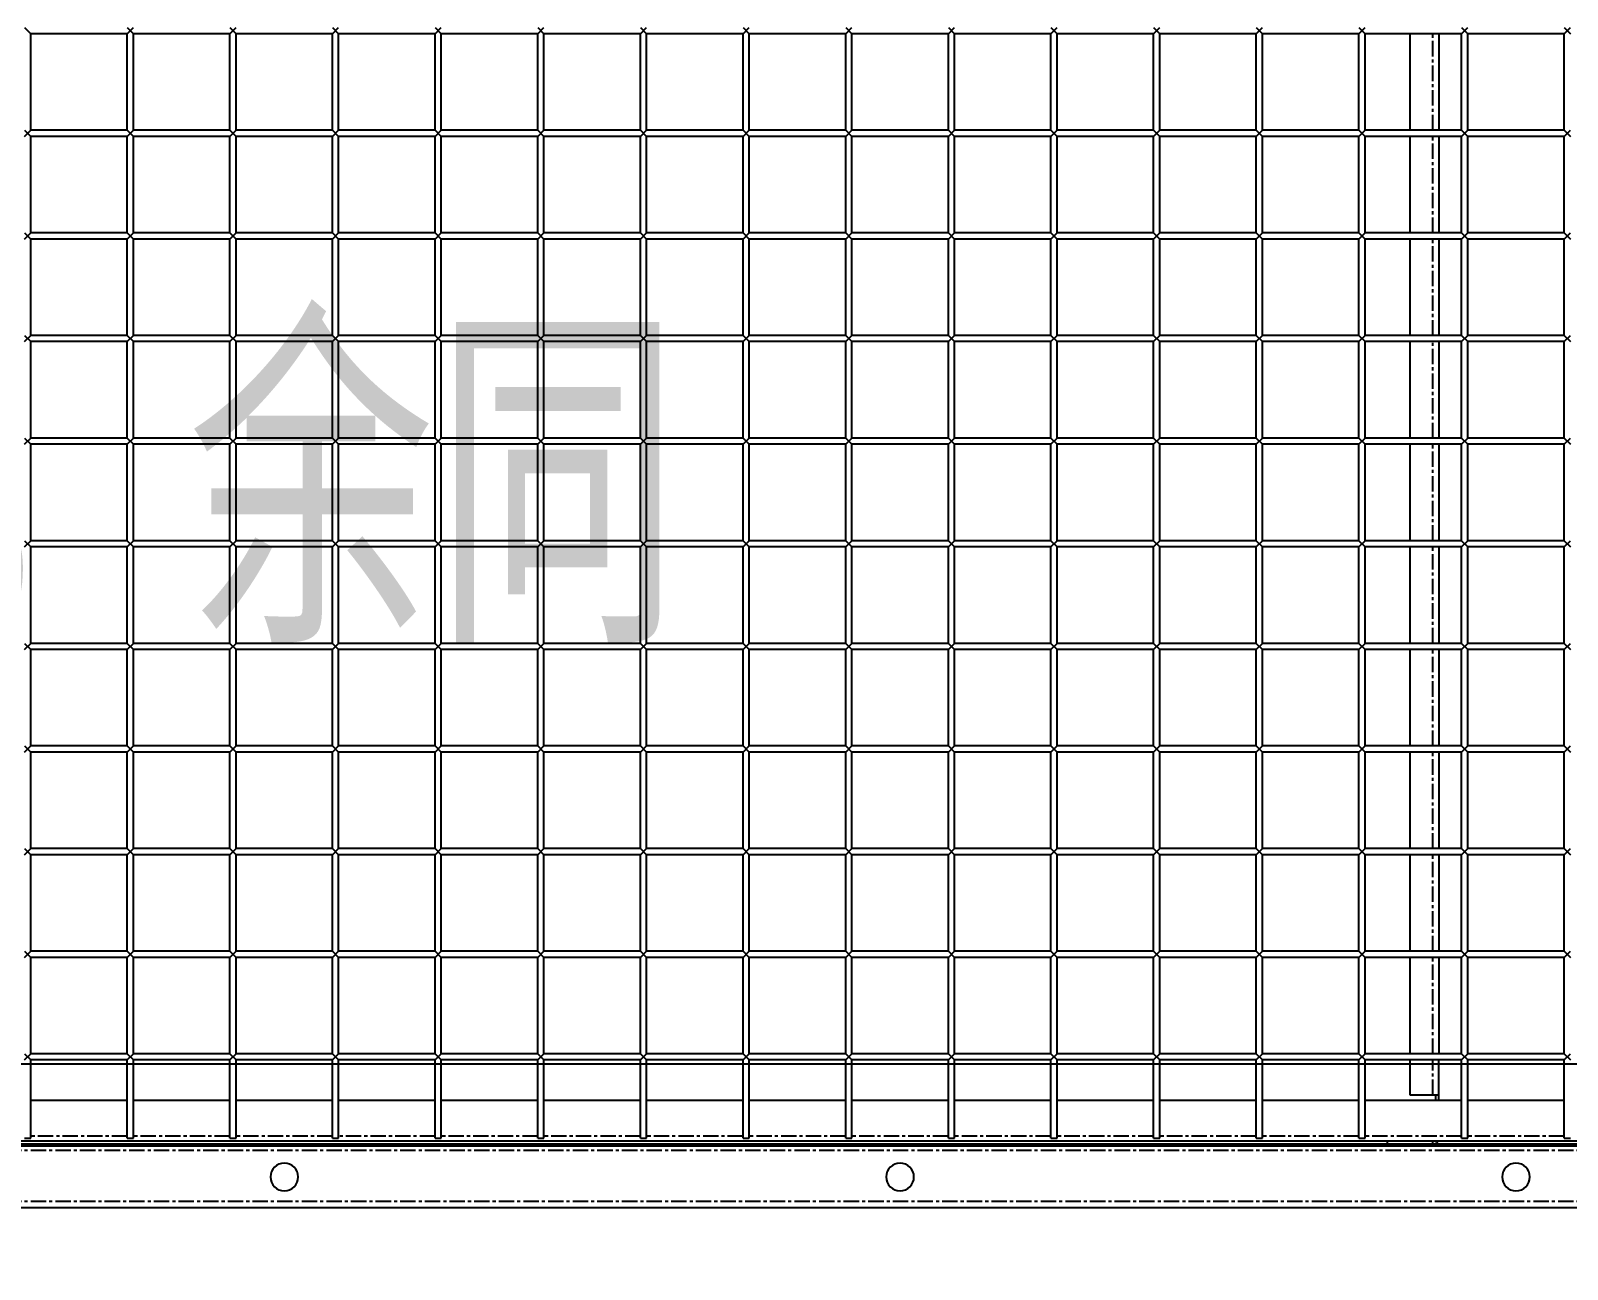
# Model space of a CAD drawing. Header units: millimetres. Extents: x -198529 to 244266, y -64 to 158464.
# Drawn here: x -164082 to -163334, y 108730 to 109334 of the extents above; entities that cross this region are included whole.
import ezdxf
from ezdxf.enums import TextEntityAlignment as Align

# ---------------------------------------------------------------- set-up
doc = ezdxf.new("R2010")
doc.units = ezdxf.units.MM
doc.linetypes.add('CENTER', pattern=[12, 7.5, -1.5, 1.5, -1.5])
for name, color, linetype in [('0-DCC', 30, 'Continuous'), ('0-DCC-STRUC', 180, 'Continuous'), ('0-DCC-STRUC-T', 4, 'Continuous')]:
    doc.layers.add(name, color=color, linetype=linetype)
doc.styles.add('EDRI-COM', font='tssdeng.shx', dxfattribs={"width": 0.8, "bigfont": 'hztxt.shx'})

# ---------------------------------------------------------------- blocks, each defined once
blk = doc.blocks.new('DCC2850x1800(右)')
at = {"color": 0, "linetype": 'Continuous'}
for p, q in [((63342.5, -73903.48), (63339.5, -73906.48)), ((63342.5, -73906.48), (63339.5, -73903.48)), ((63342.5, -73906.48), (63389.5, -73906.48)), ((63342.5, -73953.48), (63342.5, -73906.48)), ((63392.5, -73903.48), (63389.5, -73906.48)), ((63392.5, -73906.48), (63389.5, -73903.48)), ((63389.5, -73953.48), (63389.5, -73906.48)), ((63392.5, -73906.48), (63439.5, -73906.48)), ((63392.5, -73953.48), (63392.5, -73906.48)), ((63403.5, -73906.48), (63403.5, -73953.48)), ((63417.5, -73953.48), (63417.5, -73906.48)), ((63442.5, -73903.48), (63439.5, -73906.48)), ((63442.5, -73906.48), (63439.5, -73903.48)), ((63439.5, -73953.48), (63439.5, -73906.48)), ((63442.5, -73906.48), (63489.5, -73906.48)), ((63442.5, -73953.48), (63442.5, -73906.48)), ((63492.5, -73903.48), (63489.5, -73906.48)), ((63492.5, -73906.48), (63489.5, -73903.48)), ((63489.5, -73953.48), (63489.5, -73906.48)), ((63492.5, -73906.48), (63539.5, -73906.48)), ((63492.5, -73953.48), (63492.5, -73906.48)), ((63542.5, -73903.48), (63539.5, -73906.48)), ((63542.5, -73906.48), (63539.5, -73903.48)), ((63539.5, -73953.48), (63539.5, -73906.48)), ((63542.5, -73906.48), (63589.5, -73906.48)), ((63542.5, -73953.48), (63542.5, -73906.48)), ((63592.5, -73903.48), (63589.5, -73906.48)), ((63592.5, -73906.48), (63589.5, -73903.48)), ((63589.5, -73953.48), (63589.5, -73906.48)), ((63592.5, -73906.48), (63639.5, -73906.48)), ((63592.5, -73953.48), (63592.5, -73906.48)), ((63642.5, -73903.48), (63639.5, -73906.48)), ((63642.5, -73906.48), (63639.5, -73903.48)), ((63639.5, -73953.48), (63639.5, -73906.48)), ((63642.5, -73906.48), (63689.5, -73906.48)), ((63642.5, -73953.48), (63642.5, -73906.48)), ((63692.5, -73903.48), (63689.5, -73906.48)), ((63692.5, -73906.48), (63689.5, -73903.48)), ((63689.5, -73953.48), (63689.5, -73906.48)), ((63692.5, -73906.48), (63739.5, -73906.48)), ((63692.5, -73953.48), (63692.5, -73906.48)), ((63742.5, -73903.48), (63739.5, -73906.48)), ((63742.5, -73906.48), (63739.5, -73903.48)), ((63739.5, -73953.48), (63739.5, -73906.48)), ((63742.5, -73906.48), (63789.5, -73906.48)), ((63742.5, -73953.48), (63742.5, -73906.48)), ((63792.5, -73903.48), (63789.5, -73906.48)), ((63792.5, -73906.48), (63789.5, -73903.48)), ((63789.5, -73953.48), (63789.5, -73906.48)), ((63792.5, -73906.48), (63839.5, -73906.48)), ((63792.5, -73953.48), (63792.5, -73906.48)), ((63842.5, -73903.48), (63839.5, -73906.48)), ((63842.5, -73906.48), (63839.5, -73903.48)), ((63839.5, -73953.48), (63839.5, -73906.48)), ((63842.5, -73906.48), (63889.5, -73906.48)), ((63842.5, -73953.48), (63842.5, -73906.48)), ((63892.5, -73903.48), (63889.5, -73906.48)), ((63892.5, -73906.48), (63889.5, -73903.48)), ((63889.5, -73953.48), (63889.5, -73906.48)), ((63892.5, -73906.48), (63939.5, -73906.48)), ((63892.5, -73953.48), (63892.5, -73906.48)), ((63942.5, -73903.48), (63939.5, -73906.48)), ((63942.5, -73906.48), (63939.5, -73903.48)), ((63939.5, -73953.48), (63939.5, -73906.48)), ((63942.5, -73906.48), (63989.5, -73906.48)), ((63942.5, -73953.48), (63942.5, -73906.48)), ((63992.5, -73903.48), (63989.5, -73906.48)), ((63992.5, -73906.48), (63989.5, -73903.48)), ((63989.5, -73953.48), (63989.5, -73906.48)), ((63992.5, -73906.48), (64039.5, -73906.48)), ((63992.5, -73953.48), (63992.5, -73906.48)), ((64042.5, -73903.48), (64039.5, -73906.48)), ((64042.5, -73906.48), (64039.5, -73903.48)), ((64039.5, -73953.48), (64039.5, -73906.48)), ((64042.5, -73906.48), (64089.5, -73906.48)), ((64042.5, -73953.48), (64042.5, -73906.48)), ((64092.5, -73903.48), (64089.5, -73906.48)), ((64089.5, -73953.48), (64089.5, -73906.48)), ((63342.5, -73953.48), (63339.5, -73956.48)), ((63342.5, -73956.48), (63339.5, -73953.48)), ((63342.5, -73953.48), (63389.5, -73953.48)), ((63342.5, -73956.48), (63389.5, -73956.48)), ((63342.5, -74003.48), (63342.5, -73956.48)), ((63392.5, -73953.48), (63389.5, -73956.48)), ((63392.5, -73956.48), (63389.5, -73953.48)), ((63389.5, -74003.48), (63389.5, -73956.48)), ((63392.5, -73953.48), (63439.5, -73953.48)), ((63392.5, -73956.48), (63439.5, -73956.48)), ((63392.5, -74003.48), (63392.5, -73956.48)), ((63403.5, -73956.48), (63403.5, -74003.48)), ((63417.5, -74003.48), (63417.5, -73956.48)), ((63442.5, -73953.48), (63439.5, -73956.48)), ((63442.5, -73956.48), (63439.5, -73953.48)), ((63439.5, -74003.48), (63439.5, -73956.48)), ((63442.5, -73953.48), (63489.5, -73953.48)), ((63442.5, -73956.48), (63489.5, -73956.48)), ((63442.5, -74003.48), (63442.5, -73956.48)), ((63492.5, -73953.48), (63489.5, -73956.48)), ((63492.5, -73956.48), (63489.5, -73953.48)), ((63489.5, -74003.48), (63489.5, -73956.48)), ((63492.5, -73953.48), (63539.5, -73953.48)), ((63492.5, -73956.48), (63539.5, -73956.48)), ((63492.5, -74003.48), (63492.5, -73956.48)), ((63542.5, -73953.48), (63539.5, -73956.48)), ((63542.5, -73956.48), (63539.5, -73953.48)), ((63539.5, -74003.48), (63539.5, -73956.48)), ((63542.5, -73953.48), (63589.5, -73953.48)), ((63542.5, -73956.48), (63589.5, -73956.48)), ((63542.5, -74003.48), (63542.5, -73956.48)), ((63592.5, -73953.48), (63589.5, -73956.48)), ((63592.5, -73956.48), (63589.5, -73953.48)), ((63589.5, -74003.48), (63589.5, -73956.48)), ((63592.5, -73953.48), (63639.5, -73953.48)), ((63592.5, -73956.48), (63639.5, -73956.48)), ((63592.5, -74003.48), (63592.5, -73956.48)), ((63642.5, -73953.48), (63639.5, -73956.48)), ((63642.5, -73956.48), (63639.5, -73953.48)), ((63639.5, -74003.48), (63639.5, -73956.48)), ((63642.5, -73953.48), (63689.5, -73953.48)), ((63642.5, -73956.48), (63689.5, -73956.48)), ((63642.5, -74003.48), (63642.5, -73956.48)), ((63692.5, -73953.48), (63689.5, -73956.48)), ((63692.5, -73956.48), (63689.5, -73953.48)), ((63689.5, -74003.48), (63689.5, -73956.48)), ((63692.5, -73953.48), (63739.5, -73953.48)), ((63692.5, -73956.48), (63739.5, -73956.48)), ((63692.5, -74003.48), (63692.5, -73956.48)), ((63742.5, -73953.48), (63739.5, -73956.48)), ((63742.5, -73956.48), (63739.5, -73953.48)), ((63739.5, -74003.48), (63739.5, -73956.48)), ((63742.5, -73953.48), (63789.5, -73953.48)), ((63742.5, -73956.48), (63789.5, -73956.48)), ((63742.5, -74003.48), (63742.5, -73956.48)), ((63792.5, -73953.48), (63789.5, -73956.48)), ((63792.5, -73956.48), (63789.5, -73953.48)), ((63789.5, -74003.48), (63789.5, -73956.48)), ((63792.5, -73953.48), (63839.5, -73953.48)), ((63792.5, -73956.48), (63839.5, -73956.48)), ((63792.5, -74003.48), (63792.5, -73956.48)), ((63842.5, -73953.48), (63839.5, -73956.48)), ((63842.5, -73956.48), (63839.5, -73953.48)), ((63839.5, -74003.48), (63839.5, -73956.48)), ((63842.5, -73953.48), (63889.5, -73953.48)), ((63842.5, -73956.48), (63889.5, -73956.48)), ((63842.5, -74003.48), (63842.5, -73956.48)), ((63892.5, -73953.48), (63889.5, -73956.48)), ((63892.5, -73956.48), (63889.5, -73953.48)), ((63889.5, -74003.48), (63889.5, -73956.48)), ((63892.5, -73953.48), (63939.5, -73953.48)), ((63892.5, -73956.48), (63939.5, -73956.48)), ((63892.5, -74003.48), (63892.5, -73956.48)), ((63942.5, -73953.48), (63939.5, -73956.48)), ((63942.5, -73956.48), (63939.5, -73953.48)), ((63939.5, -74003.48), (63939.5, -73956.48)), ((63942.5, -73953.48), (63989.5, -73953.48)), ((63942.5, -73956.48), (63989.5, -73956.48)), ((63942.5, -74003.48), (63942.5, -73956.48)), ((63992.5, -73953.48), (63989.5, -73956.48)), ((63992.5, -73956.48), (63989.5, -73953.48)), ((63989.5, -74003.48), (63989.5, -73956.48)), ((63992.5, -73953.48), (64039.5, -73953.48)), ((63992.5, -73956.48), (64039.5, -73956.48)), ((63992.5, -74003.48), (63992.5, -73956.48)), ((64042.5, -73953.48), (64039.5, -73956.48)), ((64042.5, -73956.48), (64039.5, -73953.48)), ((64039.5, -74003.48), (64039.5, -73956.48)), ((64042.5, -73953.48), (64089.5, -73953.48)), ((64042.5, -73956.48), (64089.5, -73956.48)), ((64042.5, -74003.48), (64042.5, -73956.48)), ((64092.5, -73953.48), (64089.5, -73956.48)), ((64092.5, -73956.48), (64089.5, -73953.48)), ((64089.5, -74003.48), (64089.5, -73956.48)), ((63342.5, -74003.48), (63339.5, -74006.48)), ((63342.5, -74006.48), (63339.5, -74003.48)), ((63342.5, -74003.48), (63389.5, -74003.48)), ((63392.5, -74003.48), (63389.5, -74006.48)), ((63392.5, -74006.48), (63389.5, -74003.48)), ((63392.5, -74003.48), (63439.5, -74003.48)), ((63442.5, -74003.48), (63439.5, -74006.48)), ((63442.5, -74006.48), (63439.5, -74003.48)), ((63442.5, -74003.48), (63489.5, -74003.48)), ((63492.5, -74003.48), (63489.5, -74006.48)), ((63492.5, -74006.48), (63489.5, -74003.48)), ((63492.5, -74003.48), (63539.5, -74003.48)), ((63542.5, -74003.48), (63539.5, -74006.48)), ((63542.5, -74006.48), (63539.5, -74003.48)), ((63542.5, -74003.48), (63589.5, -74003.48)), ((63592.5, -74003.48), (63589.5, -74006.48)), ((63592.5, -74006.48), (63589.5, -74003.48)), ((63592.5, -74003.48), (63639.5, -74003.48)), ((63642.5, -74003.48), (63639.5, -74006.48)), ((63642.5, -74006.48), (63639.5, -74003.48)), ((63642.5, -74003.48), (63689.5, -74003.48)), ((63692.5, -74003.48), (63689.5, -74006.48)), ((63692.5, -74006.48), (63689.5, -74003.48)), ((63692.5, -74003.48), (63739.5, -74003.48)), ((63742.5, -74003.48), (63739.5, -74006.48)), ((63742.5, -74006.48), (63739.5, -74003.48)), ((63742.5, -74003.48), (63789.5, -74003.48)), ((63792.5, -74003.48), (63789.5, -74006.48)), ((63792.5, -74006.48), (63789.5, -74003.48)), ((63792.5, -74003.48), (63839.5, -74003.48)), ((63842.5, -74003.48), (63839.5, -74006.48)), ((63842.5, -74006.48), (63839.5, -74003.48)), ((63842.5, -74003.48), (63889.5, -74003.48)), ((63892.5, -74003.48), (63889.5, -74006.48)), ((63892.5, -74006.48), (63889.5, -74003.48)), ((63892.5, -74003.48), (63939.5, -74003.48)), ((63942.5, -74003.48), (63939.5, -74006.48)), ((63942.5, -74006.48), (63939.5, -74003.48)), ((63942.5, -74003.48), (63989.5, -74003.48)), ((63992.5, -74003.48), (63989.5, -74006.48)), ((63992.5, -74006.48), (63989.5, -74003.48)), ((63992.5, -74003.48), (64039.5, -74003.48)), ((64042.5, -74003.48), (64039.5, -74006.48)), ((64042.5, -74006.48), (64039.5, -74003.48)), ((64042.5, -74003.48), (64089.5, -74003.48)), ((64092.5, -74003.48), (64089.5, -74006.48)), ((64092.5, -74006.48), (64089.5, -74003.48)), ((63342.5, -74006.48), (63389.5, -74006.48)), ((63342.5, -74053.48), (63342.5, -74006.48)), ((63389.5, -74053.48), (63389.5, -74006.48)), ((63392.5, -74006.48), (63439.5, -74006.48)), ((63392.5, -74053.48), (63392.5, -74006.48)), ((63403.5, -74006.48), (63403.5, -74053.48)), ((63417.5, -74053.48), (63417.5, -74006.48)), ((63439.5, -74053.48), (63439.5, -74006.48)), ((63442.5, -74006.48), (63489.5, -74006.48)), ((63442.5, -74053.48), (63442.5, -74006.48)), ((63489.5, -74053.48), (63489.5, -74006.48)), ((63492.5, -74006.48), (63539.5, -74006.48)), ((63492.5, -74053.48), (63492.5, -74006.48)), ((63539.5, -74053.48), (63539.5, -74006.48)), ((63542.5, -74006.48), (63589.5, -74006.48)), ((63542.5, -74053.48), (63542.5, -74006.48)), ((63589.5, -74053.48), (63589.5, -74006.48)), ((63592.5, -74006.48), (63639.5, -74006.48)), ((63592.5, -74053.48), (63592.5, -74006.48)), ((63639.5, -74053.48), (63639.5, -74006.48)), ((63642.5, -74006.48), (63689.5, -74006.48)), ((63642.5, -74053.48), (63642.5, -74006.48)), ((63689.5, -74053.48), (63689.5, -74006.48)), ((63692.5, -74006.48), (63739.5, -74006.48)), ((63692.5, -74053.48), (63692.5, -74006.48)), ((63739.5, -74053.48), (63739.5, -74006.48)), ((63742.5, -74006.48), (63789.5, -74006.48)), ((63742.5, -74053.48), (63742.5, -74006.48)), ((63789.5, -74053.48), (63789.5, -74006.48)), ((63792.5, -74006.48), (63839.5, -74006.48)), ((63792.5, -74053.48), (63792.5, -74006.48)), ((63839.5, -74053.48), (63839.5, -74006.48)), ((63842.5, -74006.48), (63889.5, -74006.48)), ((63842.5, -74053.48), (63842.5, -74006.48)), ((63889.5, -74053.48), (63889.5, -74006.48)), ((63892.5, -74006.48), (63939.5, -74006.48)), ((63892.5, -74053.48), (63892.5, -74006.48)), ((63939.5, -74053.48), (63939.5, -74006.48)), ((63942.5, -74006.48), (63989.5, -74006.48)), ((63942.5, -74053.48), (63942.5, -74006.48)), ((63989.5, -74053.48), (63989.5, -74006.48)), ((63992.5, -74006.48), (64039.5, -74006.48)), ((63992.5, -74053.48), (63992.5, -74006.48)), ((64039.5, -74053.48), (64039.5, -74006.48)), ((64042.5, -74006.48), (64089.5, -74006.48)), ((64042.5, -74053.48), (64042.5, -74006.48)), ((64089.5, -74053.48), (64089.5, -74006.48)), ((63342.5, -74053.48), (63339.5, -74056.48)), ((63342.5, -74056.48), (63339.5, -74053.48)), ((63342.5, -74053.48), (63389.5, -74053.48)), ((63342.5, -74056.48), (63389.5, -74056.48)), ((63342.5, -74103.48), (63342.5, -74056.48)), ((63392.5, -74053.48), (63389.5, -74056.48)), ((63392.5, -74056.48), (63389.5, -74053.48)), ((63389.5, -74103.48), (63389.5, -74056.48)), ((63392.5, -74053.48), (63439.5, -74053.48)), ((63392.5, -74056.48), (63439.5, -74056.48)), ((63392.5, -74103.48), (63392.5, -74056.48)), ((63403.5, -74056.48), (63403.5, -74103.48)), ((63417.5, -74103.48), (63417.5, -74056.48)), ((63442.5, -74053.48), (63439.5, -74056.48)), ((63442.5, -74056.48), (63439.5, -74053.48)), ((63439.5, -74103.48), (63439.5, -74056.48)), ((63442.5, -74053.48), (63489.5, -74053.48)), ((63442.5, -74056.48), (63489.5, -74056.48)), ((63442.5, -74103.48), (63442.5, -74056.48)), ((63492.5, -74053.48), (63489.5, -74056.48)), ((63492.5, -74056.48), (63489.5, -74053.48)), ((63489.5, -74103.48), (63489.5, -74056.48)), ((63492.5, -74053.48), (63539.5, -74053.48)), ((63492.5, -74056.48), (63539.5, -74056.48)), ((63492.5, -74103.48), (63492.5, -74056.48)), ((63542.5, -74053.48), (63539.5, -74056.48)), ((63542.5, -74056.48), (63539.5, -74053.48)), ((63539.5, -74103.48), (63539.5, -74056.48)), ((63542.5, -74053.48), (63589.5, -74053.48)), ((63542.5, -74056.48), (63589.5, -74056.48)), ((63542.5, -74103.48), (63542.5, -74056.48)), ((63592.5, -74053.48), (63589.5, -74056.48)), ((63592.5, -74056.48), (63589.5, -74053.48)), ((63589.5, -74103.48), (63589.5, -74056.48)), ((63592.5, -74053.48), (63639.5, -74053.48)), ((63592.5, -74056.48), (63639.5, -74056.48)), ((63592.5, -74103.48), (63592.5, -74056.48)), ((63642.5, -74053.48), (63639.5, -74056.48)), ((63642.5, -74056.48), (63639.5, -74053.48)), ((63639.5, -74103.48), (63639.5, -74056.48)), ((63642.5, -74053.48), (63689.5, -74053.48)), ((63642.5, -74056.48), (63689.5, -74056.48)), ((63642.5, -74103.48), (63642.5, -74056.48)), ((63692.5, -74053.48), (63689.5, -74056.48)), ((63692.5, -74056.48), (63689.5, -74053.48)), ((63689.5, -74103.48), (63689.5, -74056.48)), ((63692.5, -74053.48), (63739.5, -74053.48)), ((63692.5, -74056.48), (63739.5, -74056.48)), ((63692.5, -74103.48), (63692.5, -74056.48)), ((63742.5, -74053.48), (63739.5, -74056.48)), ((63742.5, -74056.48), (63739.5, -74053.48)), ((63739.5, -74103.48), (63739.5, -74056.48)), ((63742.5, -74053.48), (63789.5, -74053.48)), ((63742.5, -74056.48), (63789.5, -74056.48)), ((63742.5, -74103.48), (63742.5, -74056.48)), ((63792.5, -74053.48), (63789.5, -74056.48)), ((63792.5, -74056.48), (63789.5, -74053.48)), ((63789.5, -74103.48), (63789.5, -74056.48)), ((63792.5, -74053.48), (63839.5, -74053.48)), ((63792.5, -74056.48), (63839.5, -74056.48)), ((63792.5, -74103.48), (63792.5, -74056.48)), ((63842.5, -74053.48), (63839.5, -74056.48)), ((63842.5, -74056.48), (63839.5, -74053.48)), ((63839.5, -74103.48), (63839.5, -74056.48)), ((63842.5, -74053.48), (63889.5, -74053.48)), ((63842.5, -74056.48), (63889.5, -74056.48)), ((63842.5, -74103.48), (63842.5, -74056.48)), ((63892.5, -74053.48), (63889.5, -74056.48)), ((63892.5, -74056.48), (63889.5, -74053.48)), ((63889.5, -74103.48), (63889.5, -74056.48)), ((63892.5, -74053.48), (63939.5, -74053.48)), ((63892.5, -74056.48), (63939.5, -74056.48)), ((63892.5, -74103.48), (63892.5, -74056.48)), ((63942.5, -74053.48), (63939.5, -74056.48)), ((63942.5, -74056.48), (63939.5, -74053.48)), ((63939.5, -74103.48), (63939.5, -74056.48)), ((63942.5, -74053.48), (63989.5, -74053.48)), ((63942.5, -74056.48), (63989.5, -74056.48)), ((63942.5, -74103.48), (63942.5, -74056.48)), ((63992.5, -74053.48), (63989.5, -74056.48)), ((63992.5, -74056.48), (63989.5, -74053.48)), ((63989.5, -74103.48), (63989.5, -74056.48)), ((63992.5, -74053.48), (64039.5, -74053.48)), ((63992.5, -74056.48), (64039.5, -74056.48)), ((63992.5, -74103.48), (63992.5, -74056.48)), ((64042.5, -74053.48), (64039.5, -74056.48)), ((64042.5, -74056.48), (64039.5, -74053.48)), ((64039.5, -74103.48), (64039.5, -74056.48)), ((64042.5, -74053.48), (64089.5, -74053.48)), ((64042.5, -74056.48), (64089.5, -74056.48)), ((64042.5, -74103.48), (64042.5, -74056.48)), ((64092.5, -74053.48), (64089.5, -74056.48)), ((64092.5, -74056.48), (64089.5, -74053.48)), ((64089.5, -74103.48), (64089.5, -74056.48)), ((63342.5, -74103.48), (63339.5, -74106.48)), ((63342.5, -74106.48), (63339.5, -74103.48)), ((63342.5, -74103.48), (63389.5, -74103.48)), ((63342.5, -74106.48), (63389.5, -74106.48)), ((63342.5, -74153.48), (63342.5, -74106.48)), ((63392.5, -74103.48), (63389.5, -74106.48)), ((63392.5, -74106.48), (63389.5, -74103.48)), ((63389.5, -74153.48), (63389.5, -74106.48)), ((63392.5, -74103.48), (63439.5, -74103.48)), ((63392.5, -74106.48), (63439.5, -74106.48)), ((63392.5, -74153.48), (63392.5, -74106.48)), ((63403.5, -74106.48), (63403.5, -74153.48)), ((63417.5, -74153.48), (63417.5, -74106.48)), ((63442.5, -74103.48), (63439.5, -74106.48)), ((63442.5, -74106.48), (63439.5, -74103.48)), ((63439.5, -74153.48), (63439.5, -74106.48)), ((63442.5, -74103.48), (63489.5, -74103.48)), ((63442.5, -74106.48), (63489.5, -74106.48)), ((63442.5, -74153.48), (63442.5, -74106.48)), ((63492.5, -74103.48), (63489.5, -74106.48)), ((63492.5, -74106.48), (63489.5, -74103.48)), ((63489.5, -74153.48), (63489.5, -74106.48)), ((63492.5, -74103.48), (63539.5, -74103.48)), ((63492.5, -74106.48), (63539.5, -74106.48)), ((63492.5, -74153.48), (63492.5, -74106.48)), ((63542.5, -74103.48), (63539.5, -74106.48)), ((63542.5, -74106.48), (63539.5, -74103.48)), ((63539.5, -74153.48), (63539.5, -74106.48)), ((63542.5, -74103.48), (63589.5, -74103.48)), ((63542.5, -74106.48), (63589.5, -74106.48)), ((63542.5, -74153.48), (63542.5, -74106.48)), ((63592.5, -74103.48), (63589.5, -74106.48)), ((63592.5, -74106.48), (63589.5, -74103.48)), ((63589.5, -74153.48), (63589.5, -74106.48)), ((63592.5, -74103.48), (63639.5, -74103.48)), ((63592.5, -74106.48), (63639.5, -74106.48)), ((63592.5, -74153.48), (63592.5, -74106.48)), ((63642.5, -74103.48), (63639.5, -74106.48)), ((63642.5, -74106.48), (63639.5, -74103.48)), ((63639.5, -74153.48), (63639.5, -74106.48)), ((63642.5, -74103.48), (63689.5, -74103.48)), ((63642.5, -74106.48), (63689.5, -74106.48)), ((63642.5, -74153.48), (63642.5, -74106.48)), ((63692.5, -74103.48), (63689.5, -74106.48)), ((63692.5, -74106.48), (63689.5, -74103.48)), ((63689.5, -74153.48), (63689.5, -74106.48)), ((63692.5, -74103.48), (63739.5, -74103.48)), ((63692.5, -74106.48), (63739.5, -74106.48)), ((63692.5, -74153.48), (63692.5, -74106.48)), ((63742.5, -74103.48), (63739.5, -74106.48)), ((63742.5, -74106.48), (63739.5, -74103.48)), ((63739.5, -74153.48), (63739.5, -74106.48)), ((63742.5, -74103.48), (63789.5, -74103.48)), ((63742.5, -74106.48), (63789.5, -74106.48)), ((63742.5, -74153.48), (63742.5, -74106.48)), ((63792.5, -74103.48), (63789.5, -74106.48)), ((63792.5, -74106.48), (63789.5, -74103.48)), ((63789.5, -74153.48), (63789.5, -74106.48)), ((63792.5, -74103.48), (63839.5, -74103.48)), ((63792.5, -74106.48), (63839.5, -74106.48)), ((63792.5, -74153.48), (63792.5, -74106.48)), ((63842.5, -74103.48), (63839.5, -74106.48)), ((63842.5, -74106.48), (63839.5, -74103.48)), ((63839.5, -74153.48), (63839.5, -74106.48)), ((63842.5, -74103.48), (63889.5, -74103.48)), ((63842.5, -74106.48), (63889.5, -74106.48)), ((63842.5, -74153.48), (63842.5, -74106.48)), ((63892.5, -74103.48), (63889.5, -74106.48)), ((63892.5, -74106.48), (63889.5, -74103.48)), ((63889.5, -74153.48), (63889.5, -74106.48)), ((63892.5, -74103.48), (63939.5, -74103.48)), ((63892.5, -74106.48), (63939.5, -74106.48)), ((63892.5, -74153.48), (63892.5, -74106.48)), ((63942.5, -74103.48), (63939.5, -74106.48)), ((63942.5, -74106.48), (63939.5, -74103.48)), ((63939.5, -74153.48), (63939.5, -74106.48)), ((63942.5, -74103.48), (63989.5, -74103.48)), ((63942.5, -74106.48), (63989.5, -74106.48)), ((63942.5, -74153.48), (63942.5, -74106.48)), ((63992.5, -74103.48), (63989.5, -74106.48)), ((63992.5, -74106.48), (63989.5, -74103.48)), ((63989.5, -74153.48), (63989.5, -74106.48)), ((63992.5, -74103.48), (64039.5, -74103.48)), ((63992.5, -74106.48), (64039.5, -74106.48)), ((63992.5, -74153.48), (63992.5, -74106.48)), ((64042.5, -74103.48), (64039.5, -74106.48)), ((64042.5, -74106.48), (64039.5, -74103.48)), ((64039.5, -74153.48), (64039.5, -74106.48)), ((64042.5, -74103.48), (64089.5, -74103.48)), ((64042.5, -74106.48), (64089.5, -74106.48)), ((64042.5, -74153.48), (64042.5, -74106.48)), ((64092.5, -74103.48), (64089.5, -74106.48)), ((64092.5, -74106.48), (64089.5, -74103.48)), ((64089.5, -74153.48), (64089.5, -74106.48)), ((63342.5, -74153.48), (63339.5, -74156.48)), ((63342.5, -74156.48), (63339.5, -74153.48)), ((63342.5, -74153.48), (63389.5, -74153.48)), ((63392.5, -74153.48), (63389.5, -74156.48)), ((63392.5, -74156.48), (63389.5, -74153.48)), ((63392.5, -74153.48), (63439.5, -74153.48)), ((63442.5, -74153.48), (63439.5, -74156.48)), ((63442.5, -74156.48), (63439.5, -74153.48)), ((63442.5, -74153.48), (63489.5, -74153.48)), ((63492.5, -74153.48), (63489.5, -74156.48)), ((63492.5, -74156.48), (63489.5, -74153.48)), ((63492.5, -74153.48), (63539.5, -74153.48)), ((63542.5, -74153.48), (63539.5, -74156.48)), ((63542.5, -74156.48), (63539.5, -74153.48)), ((63542.5, -74153.48), (63589.5, -74153.48)), ((63592.5, -74153.48), (63589.5, -74156.48)), ((63592.5, -74156.48), (63589.5, -74153.48)), ((63592.5, -74153.48), (63639.5, -74153.48)), ((63642.5, -74153.48), (63639.5, -74156.48)), ((63642.5, -74156.48), (63639.5, -74153.48)), ((63642.5, -74153.48), (63689.5, -74153.48)), ((63692.5, -74153.48), (63689.5, -74156.48)), ((63692.5, -74156.48), (63689.5, -74153.48)), ((63692.5, -74153.48), (63739.5, -74153.48)), ((63742.5, -74153.48), (63739.5, -74156.48)), ((63742.5, -74156.48), (63739.5, -74153.48)), ((63742.5, -74153.48), (63789.5, -74153.48)), ((63792.5, -74153.48), (63789.5, -74156.48)), ((63792.5, -74156.48), (63789.5, -74153.48)), ((63792.5, -74153.48), (63839.5, -74153.48)), ((63842.5, -74153.48), (63839.5, -74156.48)), ((63842.5, -74156.48), (63839.5, -74153.48)), ((63842.5, -74153.48), (63889.5, -74153.48)), ((63892.5, -74153.48), (63889.5, -74156.48)), ((63892.5, -74156.48), (63889.5, -74153.48)), ((63892.5, -74153.48), (63939.5, -74153.48)), ((63942.5, -74153.48), (63939.5, -74156.48)), ((63942.5, -74156.48), (63939.5, -74153.48)), ((63942.5, -74153.48), (63989.5, -74153.48)), ((63992.5, -74153.48), (63989.5, -74156.48)), ((63992.5, -74156.48), (63989.5, -74153.48)), ((63992.5, -74153.48), (64039.5, -74153.48)), ((64042.5, -74153.48), (64039.5, -74156.48)), ((64042.5, -74156.48), (64039.5, -74153.48)), ((64042.5, -74153.48), (64089.5, -74153.48)), ((64092.5, -74153.48), (64089.5, -74156.48)), ((64092.5, -74156.48), (64089.5, -74153.48)), ((63342.5, -74156.48), (63389.5, -74156.48)), ((63342.5, -74203.48), (63342.5, -74156.48)), ((63389.5, -74203.48), (63389.5, -74156.48)), ((63392.5, -74156.48), (63439.5, -74156.48)), ((63392.5, -74203.48), (63392.5, -74156.48)), ((63403.5, -74156.48), (63403.5, -74203.48)), ((63417.5, -74203.48), (63417.5, -74156.48)), ((63439.5, -74203.48), (63439.5, -74156.48)), ((63442.5, -74156.48), (63489.5, -74156.48)), ((63442.5, -74203.48), (63442.5, -74156.48)), ((63489.5, -74203.48), (63489.5, -74156.48)), ((63492.5, -74156.48), (63539.5, -74156.48)), ((63492.5, -74203.48), (63492.5, -74156.48)), ((63539.5, -74203.48), (63539.5, -74156.48)), ((63542.5, -74156.48), (63589.5, -74156.48)), ((63542.5, -74203.48), (63542.5, -74156.48)), ((63589.5, -74203.48), (63589.5, -74156.48)), ((63592.5, -74156.48), (63639.5, -74156.48)), ((63592.5, -74203.48), (63592.5, -74156.48)), ((63639.5, -74203.48), (63639.5, -74156.48)), ((63642.5, -74156.48), (63689.5, -74156.48)), ((63642.5, -74203.48), (63642.5, -74156.48)), ((63689.5, -74203.48), (63689.5, -74156.48)), ((63692.5, -74156.48), (63739.5, -74156.48)), ((63692.5, -74203.48), (63692.5, -74156.48)), ((63739.5, -74203.48), (63739.5, -74156.48)), ((63742.5, -74156.48), (63789.5, -74156.48)), ((63742.5, -74203.48), (63742.5, -74156.48)), ((63789.5, -74203.48), (63789.5, -74156.48)), ((63792.5, -74156.48), (63839.5, -74156.48)), ((63792.5, -74203.48), (63792.5, -74156.48)), ((63839.5, -74203.48), (63839.5, -74156.48)), ((63842.5, -74156.48), (63889.5, -74156.48)), ((63842.5, -74203.48), (63842.5, -74156.48)), ((63889.5, -74203.48), (63889.5, -74156.48)), ((63892.5, -74156.48), (63939.5, -74156.48)), ((63892.5, -74203.48), (63892.5, -74156.48)), ((63939.5, -74203.48), (63939.5, -74156.48)), ((63942.5, -74156.48), (63989.5, -74156.48)), ((63942.5, -74203.48), (63942.5, -74156.48)), ((63989.5, -74203.48), (63989.5, -74156.48)), ((63992.5, -74156.48), (64039.5, -74156.48)), ((63992.5, -74203.48), (63992.5, -74156.48)), ((64039.5, -74203.48), (64039.5, -74156.48)), ((64042.5, -74156.48), (64089.5, -74156.48)), ((64042.5, -74203.48), (64042.5, -74156.48)), ((64089.5, -74203.48), (64089.5, -74156.48)), ((63342.5, -74203.48), (63339.5, -74206.48)), ((63342.5, -74206.48), (63339.5, -74203.48)), ((63342.5, -74203.48), (63389.5, -74203.48)), ((63392.5, -74203.48), (63389.5, -74206.48)), ((63392.5, -74206.48), (63389.5, -74203.48)), ((63392.5, -74203.48), (63439.5, -74203.48)), ((63442.5, -74203.48), (63439.5, -74206.48)), ((63442.5, -74206.48), (63439.5, -74203.48)), ((63442.5, -74203.48), (63489.5, -74203.48)), ((63492.5, -74203.48), (63489.5, -74206.48)), ((63492.5, -74206.48), (63489.5, -74203.48)), ((63492.5, -74203.48), (63539.5, -74203.48)), ((63542.5, -74203.48), (63539.5, -74206.48)), ((63542.5, -74206.48), (63539.5, -74203.48)), ((63542.5, -74203.48), (63589.5, -74203.48)), ((63592.5, -74203.48), (63589.5, -74206.48)), ((63592.5, -74206.48), (63589.5, -74203.48)), ((63592.5, -74203.48), (63639.5, -74203.48)), ((63642.5, -74203.48), (63639.5, -74206.48)), ((63642.5, -74206.48), (63639.5, -74203.48)), ((63642.5, -74203.48), (63689.5, -74203.48)), ((63692.5, -74203.48), (63689.5, -74206.48)), ((63692.5, -74206.48), (63689.5, -74203.48)), ((63692.5, -74203.48), (63739.5, -74203.48)), ((63742.5, -74203.48), (63739.5, -74206.48)), ((63742.5, -74206.48), (63739.5, -74203.48)), ((63742.5, -74203.48), (63789.5, -74203.48)), ((63792.5, -74203.48), (63789.5, -74206.48)), ((63792.5, -74206.48), (63789.5, -74203.48)), ((63792.5, -74203.48), (63839.5, -74203.48)), ((63842.5, -74203.48), (63839.5, -74206.48)), ((63842.5, -74206.48), (63839.5, -74203.48)), ((63842.5, -74203.48), (63889.5, -74203.48)), ((63892.5, -74203.48), (63889.5, -74206.48)), ((63892.5, -74206.48), (63889.5, -74203.48)), ((63892.5, -74203.48), (63939.5, -74203.48)), ((63942.5, -74203.48), (63939.5, -74206.48)), ((63942.5, -74206.48), (63939.5, -74203.48)), ((63942.5, -74203.48), (63989.5, -74203.48)), ((63992.5, -74203.48), (63989.5, -74206.48)), ((63992.5, -74206.48), (63989.5, -74203.48)), ((63992.5, -74203.48), (64039.5, -74203.48)), ((64042.5, -74203.48), (64039.5, -74206.48)), ((64042.5, -74206.48), (64039.5, -74203.48)), ((64042.5, -74203.48), (64089.5, -74203.48)), ((64092.5, -74203.48), (64089.5, -74206.48)), ((64092.5, -74206.48), (64089.5, -74203.48)), ((63342.5, -74206.48), (63389.5, -74206.48)), ((63342.5, -74253.48), (63342.5, -74206.48)), ((63389.5, -74253.48), (63389.5, -74206.48)), ((63392.5, -74206.48), (63439.5, -74206.48)), ((63392.5, -74253.48), (63392.5, -74206.48)), ((63403.5, -74206.48), (63403.5, -74253.48)), ((63417.5, -74253.48), (63417.5, -74206.48)), ((63439.5, -74253.48), (63439.5, -74206.48)), ((63442.5, -74206.48), (63489.5, -74206.48)), ((63442.5, -74253.48), (63442.5, -74206.48)), ((63489.5, -74253.48), (63489.5, -74206.48)), ((63492.5, -74206.48), (63539.5, -74206.48)), ((63492.5, -74253.48), (63492.5, -74206.48)), ((63539.5, -74253.48), (63539.5, -74206.48)), ((63542.5, -74206.48), (63589.5, -74206.48)), ((63542.5, -74253.48), (63542.5, -74206.48)), ((63589.5, -74253.48), (63589.5, -74206.48)), ((63592.5, -74206.48), (63639.5, -74206.48)), ((63592.5, -74253.48), (63592.5, -74206.48)), ((63639.5, -74253.48), (63639.5, -74206.48)), ((63642.5, -74206.48), (63689.5, -74206.48)), ((63642.5, -74253.48), (63642.5, -74206.48)), ((63689.5, -74253.48), (63689.5, -74206.48)), ((63692.5, -74206.48), (63739.5, -74206.48)), ((63692.5, -74253.48), (63692.5, -74206.48)), ((63739.5, -74253.48), (63739.5, -74206.48)), ((63742.5, -74206.48), (63789.5, -74206.48)), ((63742.5, -74253.48), (63742.5, -74206.48)), ((63789.5, -74253.48), (63789.5, -74206.48)), ((63792.5, -74206.48), (63839.5, -74206.48)), ((63792.5, -74253.48), (63792.5, -74206.48)), ((63839.5, -74253.48), (63839.5, -74206.48)), ((63842.5, -74206.48), (63889.5, -74206.48)), ((63842.5, -74253.48), (63842.5, -74206.48)), ((63889.5, -74253.48), (63889.5, -74206.48)), ((63892.5, -74206.48), (63939.5, -74206.48)), ((63892.5, -74253.48), (63892.5, -74206.48)), ((63939.5, -74253.48), (63939.5, -74206.48)), ((63942.5, -74206.48), (63989.5, -74206.48)), ((63942.5, -74253.48), (63942.5, -74206.48)), ((63989.5, -74253.48), (63989.5, -74206.48)), ((63992.5, -74206.48), (64039.5, -74206.48)), ((63992.5, -74253.48), (63992.5, -74206.48)), ((64039.5, -74253.48), (64039.5, -74206.48)), ((64042.5, -74206.48), (64089.5, -74206.48)), ((64042.5, -74253.48), (64042.5, -74206.48)), ((64089.5, -74253.48), (64089.5, -74206.48)), ((63342.5, -74253.48), (63339.5, -74256.48)), ((63342.5, -74256.48), (63339.5, -74253.48)), ((63342.5, -74253.48), (63389.5, -74253.48)), ((63342.5, -74256.48), (63389.5, -74256.48)), ((63342.5, -74303.48), (63342.5, -74256.48)), ((63392.5, -74253.48), (63389.5, -74256.48)), ((63392.5, -74256.48), (63389.5, -74253.48)), ((63389.5, -74303.48), (63389.5, -74256.48)), ((63392.5, -74253.48), (63439.5, -74253.48)), ((63392.5, -74256.48), (63439.5, -74256.48)), ((63392.5, -74303.48), (63392.5, -74256.48)), ((63403.5, -74256.48), (63403.5, -74303.48)), ((63417.5, -74303.48), (63417.5, -74256.48)), ((63442.5, -74253.48), (63439.5, -74256.48)), ((63442.5, -74256.48), (63439.5, -74253.48)), ((63439.5, -74303.48), (63439.5, -74256.48)), ((63442.5, -74253.48), (63489.5, -74253.48)), ((63442.5, -74256.48), (63489.5, -74256.48)), ((63442.5, -74303.48), (63442.5, -74256.48)), ((63492.5, -74253.48), (63489.5, -74256.48)), ((63492.5, -74256.48), (63489.5, -74253.48)), ((63489.5, -74303.48), (63489.5, -74256.48)), ((63492.5, -74253.48), (63539.5, -74253.48)), ((63492.5, -74256.48), (63539.5, -74256.48)), ((63492.5, -74303.48), (63492.5, -74256.48)), ((63542.5, -74253.48), (63539.5, -74256.48)), ((63542.5, -74256.48), (63539.5, -74253.48)), ((63539.5, -74303.48), (63539.5, -74256.48)), ((63542.5, -74253.48), (63589.5, -74253.48)), ((63542.5, -74256.48), (63589.5, -74256.48)), ((63542.5, -74303.48), (63542.5, -74256.48)), ((63592.5, -74253.48), (63589.5, -74256.48)), ((63592.5, -74256.48), (63589.5, -74253.48)), ((63589.5, -74303.48), (63589.5, -74256.48)), ((63592.5, -74253.48), (63639.5, -74253.48)), ((63592.5, -74256.48), (63639.5, -74256.48)), ((63592.5, -74303.48), (63592.5, -74256.48)), ((63642.5, -74253.48), (63639.5, -74256.48)), ((63642.5, -74256.48), (63639.5, -74253.48)), ((63639.5, -74303.48), (63639.5, -74256.48)), ((63642.5, -74253.48), (63689.5, -74253.48)), ((63642.5, -74256.48), (63689.5, -74256.48)), ((63642.5, -74303.48), (63642.5, -74256.48)), ((63692.5, -74253.48), (63689.5, -74256.48)), ((63692.5, -74256.48), (63689.5, -74253.48)), ((63689.5, -74303.48), (63689.5, -74256.48)), ((63692.5, -74253.48), (63739.5, -74253.48)), ((63692.5, -74256.48), (63739.5, -74256.48)), ((63692.5, -74303.48), (63692.5, -74256.48)), ((63742.5, -74253.48), (63739.5, -74256.48)), ((63742.5, -74256.48), (63739.5, -74253.48)), ((63739.5, -74303.48), (63739.5, -74256.48)), ((63742.5, -74253.48), (63789.5, -74253.48)), ((63742.5, -74256.48), (63789.5, -74256.48)), ((63742.5, -74303.48), (63742.5, -74256.48)), ((63792.5, -74253.48), (63789.5, -74256.48)), ((63792.5, -74256.48), (63789.5, -74253.48)), ((63789.5, -74303.48), (63789.5, -74256.48)), ((63792.5, -74253.48), (63839.5, -74253.48)), ((63792.5, -74256.48), (63839.5, -74256.48)), ((63792.5, -74303.48), (63792.5, -74256.48)), ((63842.5, -74253.48), (63839.5, -74256.48)), ((63842.5, -74256.48), (63839.5, -74253.48)), ((63839.5, -74303.48), (63839.5, -74256.48)), ((63842.5, -74253.48), (63889.5, -74253.48)), ((63842.5, -74256.48), (63889.5, -74256.48)), ((63842.5, -74303.48), (63842.5, -74256.48)), ((63892.5, -74253.48), (63889.5, -74256.48)), ((63892.5, -74256.48), (63889.5, -74253.48)), ((63889.5, -74303.48), (63889.5, -74256.48)), ((63892.5, -74253.48), (63939.5, -74253.48)), ((63892.5, -74256.48), (63939.5, -74256.48)), ((63892.5, -74303.48), (63892.5, -74256.48)), ((63942.5, -74253.48), (63939.5, -74256.48)), ((63942.5, -74256.48), (63939.5, -74253.48)), ((63939.5, -74303.48), (63939.5, -74256.48)), ((63942.5, -74253.48), (63989.5, -74253.48)), ((63942.5, -74256.48), (63989.5, -74256.48)), ((63942.5, -74303.48), (63942.5, -74256.48)), ((63992.5, -74253.48), (63989.5, -74256.48)), ((63992.5, -74256.48), (63989.5, -74253.48)), ((63989.5, -74303.48), (63989.5, -74256.48)), ((63992.5, -74253.48), (64039.5, -74253.48)), ((63992.5, -74256.48), (64039.5, -74256.48)), ((63992.5, -74303.48), (63992.5, -74256.48)), ((64042.5, -74253.48), (64039.5, -74256.48)), ((64042.5, -74256.48), (64039.5, -74253.48)), ((64039.5, -74303.48), (64039.5, -74256.48)), ((64042.5, -74253.48), (64089.5, -74253.48)), ((64042.5, -74256.48), (64089.5, -74256.48)), ((64042.5, -74303.48), (64042.5, -74256.48)), ((64092.5, -74253.48), (64089.5, -74256.48)), ((64092.5, -74256.48), (64089.5, -74253.48)), ((64089.5, -74303.48), (64089.5, -74256.48)), ((63342.5, -74303.48), (63339.5, -74306.48)), ((63342.5, -74306.48), (63339.5, -74303.48)), ((63342.5, -74303.48), (63389.5, -74303.48)), ((63392.5, -74303.48), (63389.5, -74306.48)), ((63392.5, -74306.48), (63389.5, -74303.48)), ((63392.5, -74303.48), (63439.5, -74303.48)), ((63442.5, -74303.48), (63439.5, -74306.48)), ((63442.5, -74306.48), (63439.5, -74303.48)), ((63442.5, -74303.48), (63489.5, -74303.48)), ((63492.5, -74303.48), (63489.5, -74306.48)), ((63492.5, -74306.48), (63489.5, -74303.48)), ((63492.5, -74303.48), (63539.5, -74303.48)), ((63542.5, -74303.48), (63539.5, -74306.48)), ((63542.5, -74306.48), (63539.5, -74303.48)), ((63542.5, -74303.48), (63589.5, -74303.48)), ((63592.5, -74303.48), (63589.5, -74306.48)), ((63592.5, -74306.48), (63589.5, -74303.48)), ((63592.5, -74303.48), (63639.5, -74303.48)), ((63642.5, -74303.48), (63639.5, -74306.48)), ((63642.5, -74306.48), (63639.5, -74303.48)), ((63642.5, -74303.48), (63689.5, -74303.48)), ((63692.5, -74303.48), (63689.5, -74306.48)), ((63692.5, -74306.48), (63689.5, -74303.48)), ((63692.5, -74303.48), (63739.5, -74303.48)), ((63742.5, -74303.48), (63739.5, -74306.48)), ((63742.5, -74306.48), (63739.5, -74303.48)), ((63742.5, -74303.48), (63789.5, -74303.48)), ((63792.5, -74303.48), (63789.5, -74306.48)), ((63792.5, -74306.48), (63789.5, -74303.48)), ((63792.5, -74303.48), (63839.5, -74303.48)), ((63842.5, -74303.48), (63839.5, -74306.48)), ((63842.5, -74306.48), (63839.5, -74303.48)), ((63842.5, -74303.48), (63889.5, -74303.48)), ((63892.5, -74303.48), (63889.5, -74306.48)), ((63892.5, -74306.48), (63889.5, -74303.48)), ((63892.5, -74303.48), (63939.5, -74303.48)), ((63942.5, -74303.48), (63939.5, -74306.48)), ((63942.5, -74306.48), (63939.5, -74303.48)), ((63942.5, -74303.48), (63989.5, -74303.48)), ((63992.5, -74303.48), (63989.5, -74306.48)), ((63992.5, -74306.48), (63989.5, -74303.48)), ((63992.5, -74303.48), (64039.5, -74303.48)), ((64042.5, -74303.48), (64039.5, -74306.48)), ((64042.5, -74306.48), (64039.5, -74303.48)), ((64042.5, -74303.48), (64089.5, -74303.48)), ((64092.5, -74303.48), (64089.5, -74306.48)), ((64092.5, -74306.48), (64089.5, -74303.48)), ((63342.5, -74306.48), (63389.5, -74306.48)), ((63342.5, -74353.48), (63342.5, -74306.48)), ((63389.5, -74353.48), (63389.5, -74306.48)), ((63392.5, -74306.48), (63439.5, -74306.48)), ((63392.5, -74353.48), (63392.5, -74306.48)), ((63403.5, -74306.48), (63403.5, -74353.48)), ((63417.5, -74353.48), (63417.5, -74306.48)), ((63439.5, -74353.48), (63439.5, -74306.48)), ((63442.5, -74306.48), (63489.5, -74306.48)), ((63442.5, -74353.48), (63442.5, -74306.48)), ((63489.5, -74353.48), (63489.5, -74306.48)), ((63492.5, -74306.48), (63539.5, -74306.48)), ((63492.5, -74353.48), (63492.5, -74306.48)), ((63539.5, -74353.48), (63539.5, -74306.48)), ((63542.5, -74306.48), (63589.5, -74306.48)), ((63542.5, -74353.48), (63542.5, -74306.48)), ((63589.5, -74353.48), (63589.5, -74306.48)), ((63592.5, -74306.48), (63639.5, -74306.48)), ((63592.5, -74353.48), (63592.5, -74306.48)), ((63639.5, -74353.48), (63639.5, -74306.48)), ((63642.5, -74306.48), (63689.5, -74306.48)), ((63642.5, -74353.48), (63642.5, -74306.48)), ((63689.5, -74353.48), (63689.5, -74306.48)), ((63692.5, -74306.48), (63739.5, -74306.48)), ((63692.5, -74353.48), (63692.5, -74306.48)), ((63739.5, -74353.48), (63739.5, -74306.48)), ((63742.5, -74306.48), (63789.5, -74306.48)), ((63742.5, -74353.48), (63742.5, -74306.48)), ((63789.5, -74353.48), (63789.5, -74306.48)), ((63792.5, -74306.48), (63839.5, -74306.48)), ((63792.5, -74353.48), (63792.5, -74306.48)), ((63839.5, -74353.48), (63839.5, -74306.48)), ((63842.5, -74306.48), (63889.5, -74306.48)), ((63842.5, -74353.48), (63842.5, -74306.48)), ((63889.5, -74353.48), (63889.5, -74306.48)), ((63892.5, -74306.48), (63939.5, -74306.48)), ((63892.5, -74353.48), (63892.5, -74306.48)), ((63939.5, -74353.48), (63939.5, -74306.48)), ((63942.5, -74306.48), (63989.5, -74306.48)), ((63942.5, -74353.48), (63942.5, -74306.48)), ((63989.5, -74353.48), (63989.5, -74306.48)), ((63992.5, -74306.48), (64039.5, -74306.48)), ((63992.5, -74353.48), (63992.5, -74306.48)), ((64039.5, -74353.48), (64039.5, -74306.48)), ((64042.5, -74306.48), (64089.5, -74306.48)), ((64042.5, -74353.48), (64042.5, -74306.48)), ((64089.5, -74353.48), (64089.5, -74306.48)), ((63342.5, -74353.48), (63339.5, -74356.48)), ((63342.5, -74356.48), (63339.5, -74353.48)), ((63342.5, -74353.48), (63389.5, -74353.48)), ((63392.5, -74353.48), (63389.5, -74356.48)), ((63392.5, -74356.48), (63389.5, -74353.48)), ((63392.5, -74353.48), (63439.5, -74353.48)), ((63442.5, -74353.48), (63439.5, -74356.48)), ((63442.5, -74356.48), (63439.5, -74353.48)), ((63442.5, -74353.48), (63489.5, -74353.48)), ((63492.5, -74353.48), (63489.5, -74356.48)), ((63492.5, -74356.48), (63489.5, -74353.48)), ((63492.5, -74353.48), (63539.5, -74353.48)), ((63542.5, -74353.48), (63539.5, -74356.48)), ((63542.5, -74356.48), (63539.5, -74353.48)), ((63542.5, -74353.48), (63589.5, -74353.48)), ((63592.5, -74353.48), (63589.5, -74356.48)), ((63592.5, -74356.48), (63589.5, -74353.48)), ((63592.5, -74353.48), (63639.5, -74353.48)), ((63642.5, -74353.48), (63639.5, -74356.48)), ((63642.5, -74356.48), (63639.5, -74353.48)), ((63642.5, -74353.48), (63689.5, -74353.48)), ((63692.5, -74353.48), (63689.5, -74356.48)), ((63692.5, -74356.48), (63689.5, -74353.48)), ((63692.5, -74353.48), (63739.5, -74353.48)), ((63742.5, -74353.48), (63739.5, -74356.48)), ((63742.5, -74356.48), (63739.5, -74353.48)), ((63742.5, -74353.48), (63789.5, -74353.48)), ((63792.5, -74353.48), (63789.5, -74356.48)), ((63792.5, -74356.48), (63789.5, -74353.48)), ((63792.5, -74353.48), (63839.5, -74353.48)), ((63842.5, -74353.48), (63839.5, -74356.48)), ((63842.5, -74356.48), (63839.5, -74353.48)), ((63842.5, -74353.48), (63889.5, -74353.48)), ((63892.5, -74353.48), (63889.5, -74356.48)), ((63892.5, -74356.48), (63889.5, -74353.48)), ((63892.5, -74353.48), (63939.5, -74353.48)), ((63942.5, -74353.48), (63939.5, -74356.48)), ((63942.5, -74356.48), (63939.5, -74353.48)), ((63942.5, -74353.48), (63989.5, -74353.48)), ((63992.5, -74353.48), (63989.5, -74356.48)), ((63992.5, -74356.48), (63989.5, -74353.48)), ((63992.5, -74353.48), (64039.5, -74353.48)), ((64042.5, -74353.48), (64039.5, -74356.48)), ((64042.5, -74356.48), (64039.5, -74353.48)), ((64042.5, -74353.48), (64089.5, -74353.48)), ((64092.5, -74353.48), (64089.5, -74356.48)), ((64092.5, -74356.48), (64089.5, -74353.48)), ((63342.5, -74356.48), (63389.5, -74356.48)), ((63342.5, -74403.48), (63342.5, -74356.48)), ((63389.5, -74403.48), (63389.5, -74356.48)), ((63392.5, -74356.48), (63439.5, -74356.48)), ((63392.5, -74403.48), (63392.5, -74356.48)), ((63403.5, -74356.48), (63403.5, -74403.48)), ((63417.5, -74403.48), (63417.5, -74356.48)), ((63439.5, -74403.48), (63439.5, -74356.48)), ((63442.5, -74356.48), (63489.5, -74356.48)), ((63442.5, -74403.48), (63442.5, -74356.48)), ((63489.5, -74403.48), (63489.5, -74356.48)), ((63492.5, -74356.48), (63539.5, -74356.48)), ((63492.5, -74403.48), (63492.5, -74356.48)), ((63539.5, -74403.48), (63539.5, -74356.48)), ((63542.5, -74356.48), (63589.5, -74356.48)), ((63542.5, -74403.48), (63542.5, -74356.48)), ((63589.5, -74403.48), (63589.5, -74356.48)), ((63592.5, -74356.48), (63639.5, -74356.48)), ((63592.5, -74403.48), (63592.5, -74356.48)), ((63639.5, -74403.48), (63639.5, -74356.48)), ((63642.5, -74356.48), (63689.5, -74356.48)), ((63642.5, -74403.48), (63642.5, -74356.48)), ((63689.5, -74403.48), (63689.5, -74356.48)), ((63692.5, -74356.48), (63739.5, -74356.48)), ((63692.5, -74403.48), (63692.5, -74356.48)), ((63739.5, -74403.48), (63739.5, -74356.48)), ((63742.5, -74356.48), (63789.5, -74356.48)), ((63742.5, -74403.48), (63742.5, -74356.48)), ((63789.5, -74403.48), (63789.5, -74356.48)), ((63792.5, -74356.48), (63839.5, -74356.48)), ((63792.5, -74403.48), (63792.5, -74356.48)), ((63839.5, -74403.48), (63839.5, -74356.48)), ((63842.5, -74356.48), (63889.5, -74356.48)), ((63842.5, -74403.48), (63842.5, -74356.48)), ((63889.5, -74403.48), (63889.5, -74356.48)), ((63892.5, -74356.48), (63939.5, -74356.48)), ((63892.5, -74403.48), (63892.5, -74356.48)), ((63939.5, -74403.48), (63939.5, -74356.48)), ((63942.5, -74356.48), (63989.5, -74356.48)), ((63942.5, -74403.48), (63942.5, -74356.48)), ((63989.5, -74403.48), (63989.5, -74356.48)), ((63992.5, -74356.48), (64039.5, -74356.48)), ((63992.5, -74403.48), (63992.5, -74356.48)), ((64039.5, -74403.48), (64039.5, -74356.48)), ((64042.5, -74356.48), (64089.5, -74356.48)), ((64042.5, -74403.48), (64042.5, -74356.48)), ((64089.5, -74403.48), (64089.5, -74356.48)), ((63342.5, -74403.48), (63339.5, -74406.48)), ((63342.5, -74406.48), (63339.5, -74403.48)), ((63342.5, -74403.48), (63389.5, -74403.48)), ((63342.5, -74406.48), (63389.5, -74406.48)), ((63342.5, -74444.58), (63342.5, -74406.48)), ((63392.5, -74403.48), (63389.5, -74406.48)), ((63392.5, -74406.48), (63389.5, -74403.48)), ((63389.5, -74444.58), (63389.5, -74406.48)), ((63392.5, -74403.48), (63439.5, -74403.48)), ((63392.5, -74406.48), (63439.5, -74406.48)), ((63392.5, -74444.58), (63392.5, -74406.48)), ((63403.5, -74426.08), (63403.5, -74406.48)), ((63417.5, -74423.58), (63417.5, -74406.48)), ((63442.5, -74403.48), (63439.5, -74406.48)), ((63442.5, -74406.48), (63439.5, -74403.48)), ((63439.5, -74444.58), (63439.5, -74406.48)), ((63442.5, -74403.48), (63489.5, -74403.48)), ((63442.5, -74406.48), (63489.5, -74406.48)), ((63442.5, -74444.58), (63442.5, -74406.48)), ((63492.5, -74403.48), (63489.5, -74406.48)), ((63492.5, -74406.48), (63489.5, -74403.48)), ((63489.5, -74444.58), (63489.5, -74406.48)), ((63492.5, -74403.48), (63539.5, -74403.48)), ((63492.5, -74406.48), (63539.5, -74406.48)), ((63492.5, -74444.58), (63492.5, -74406.48)), ((63542.5, -74403.48), (63539.5, -74406.48)), ((63542.5, -74406.48), (63539.5, -74403.48)), ((63539.5, -74444.58), (63539.5, -74406.48)), ((63542.5, -74403.48), (63589.5, -74403.48)), ((63542.5, -74406.48), (63589.5, -74406.48)), ((63542.5, -74444.58), (63542.5, -74406.48)), ((63592.5, -74403.48), (63589.5, -74406.48)), ((63592.5, -74406.48), (63589.5, -74403.48)), ((63589.5, -74444.58), (63589.5, -74406.48)), ((63592.5, -74403.48), (63639.5, -74403.48)), ((63592.5, -74406.48), (63639.5, -74406.48)), ((63592.5, -74444.58), (63592.5, -74406.48)), ((63642.5, -74403.48), (63639.5, -74406.48)), ((63642.5, -74406.48), (63639.5, -74403.48)), ((63639.5, -74444.58), (63639.5, -74406.48)), ((63642.5, -74403.48), (63689.5, -74403.48)), ((63642.5, -74406.48), (63689.5, -74406.48)), ((63642.5, -74444.58), (63642.5, -74406.48)), ((63692.5, -74403.48), (63689.5, -74406.48)), ((63692.5, -74406.48), (63689.5, -74403.48)), ((63689.5, -74444.58), (63689.5, -74406.48)), ((63692.5, -74403.48), (63739.5, -74403.48)), ((63692.5, -74406.48), (63739.5, -74406.48)), ((63692.5, -74444.58), (63692.5, -74406.48)), ((63742.5, -74403.48), (63739.5, -74406.48)), ((63742.5, -74406.48), (63739.5, -74403.48)), ((63739.5, -74444.58), (63739.5, -74406.48)), ((63742.5, -74403.48), (63789.5, -74403.48)), ((63742.5, -74406.48), (63789.5, -74406.48)), ((63742.5, -74444.58), (63742.5, -74406.48)), ((63792.5, -74403.48), (63789.5, -74406.48)), ((63792.5, -74406.48), (63789.5, -74403.48)), ((63789.5, -74444.58), (63789.5, -74406.48)), ((63792.5, -74403.48), (63839.5, -74403.48)), ((63792.5, -74406.48), (63839.5, -74406.48)), ((63792.5, -74444.58), (63792.5, -74406.48)), ((63842.5, -74403.48), (63839.5, -74406.48)), ((63842.5, -74406.48), (63839.5, -74403.48)), ((63839.5, -74444.58), (63839.5, -74406.48)), ((63842.5, -74403.48), (63889.5, -74403.48)), ((63842.5, -74406.48), (63889.5, -74406.48)), ((63842.5, -74444.58), (63842.5, -74406.48)), ((63892.5, -74403.48), (63889.5, -74406.48)), ((63892.5, -74406.48), (63889.5, -74403.48)), ((63889.5, -74444.58), (63889.5, -74406.48)), ((63892.5, -74403.48), (63939.5, -74403.48)), ((63892.5, -74406.48), (63939.5, -74406.48)), ((63892.5, -74444.58), (63892.5, -74406.48)), ((63942.5, -74403.48), (63939.5, -74406.48)), ((63942.5, -74406.48), (63939.5, -74403.48)), ((63939.5, -74444.58), (63939.5, -74406.48)), ((63942.5, -74403.48), (63989.5, -74403.48)), ((63942.5, -74406.48), (63989.5, -74406.48)), ((63942.5, -74444.58), (63942.5, -74406.48)), ((63992.5, -74403.48), (63989.5, -74406.48)), ((63992.5, -74406.48), (63989.5, -74403.48)), ((63989.5, -74444.58), (63989.5, -74406.48)), ((63992.5, -74403.48), (64039.5, -74403.48)), ((63992.5, -74406.48), (64039.5, -74406.48)), ((63992.5, -74444.58), (63992.5, -74406.48)), ((64042.5, -74403.48), (64039.5, -74406.48)), ((64042.5, -74406.48), (64039.5, -74403.48)), ((64039.5, -74444.58), (64039.5, -74406.48)), ((64042.5, -74403.48), (64089.5, -74403.48)), ((64042.5, -74406.48), (64089.5, -74406.48)), ((64042.5, -74444.58), (64042.5, -74406.48)), ((64092.5, -74403.48), (64089.5, -74406.48)), ((64092.5, -74406.48), (64089.5, -74403.48)), ((64089.5, -74444.58), (64089.5, -74406.48)), ((63389.5, -74426.08), (63342.5, -74426.08)), ((63439.5, -74426.08), (63392.5, -74426.08)), ((63403.5, -74423.58), (63417.5, -74423.58)), ((63405, -74426.08), (63405, -74423.58)), ((63489.5, -74426.08), (63442.5, -74426.08)), ((63539.5, -74426.08), (63492.5, -74426.08)), ((63589.5, -74426.08), (63542.5, -74426.08)), ((63639.5, -74426.08), (63592.5, -74426.08)), ((63689.5, -74426.08), (63642.5, -74426.08)), ((63739.5, -74426.08), (63692.5, -74426.08)), ((63789.5, -74426.08), (63742.5, -74426.08)), ((63839.5, -74426.08), (63792.5, -74426.08)), ((63889.5, -74426.08), (63842.5, -74426.08)), ((63939.5, -74426.08), (63892.5, -74426.08)), ((63989.5, -74426.08), (63942.5, -74426.08)), ((64039.5, -74426.08), (63992.5, -74426.08)), ((64089.5, -74426.08), (64042.5, -74426.08)), ((63342.5, -74444.58), (63339.5, -74444.58)), ((63392.5, -74444.58), (63389.5, -74444.58)), ((63442.5, -74444.58), (63439.5, -74444.58)), ((63492.5, -74444.58), (63489.5, -74444.58)), ((63542.5, -74444.58), (63539.5, -74444.58)), ((63592.5, -74444.58), (63589.5, -74444.58)), ((63642.5, -74444.58), (63639.5, -74444.58)), ((63692.5, -74444.58), (63689.5, -74444.58)), ((63742.5, -74444.58), (63739.5, -74444.58)), ((63792.5, -74444.58), (63789.5, -74444.58)), ((63842.5, -74444.58), (63839.5, -74444.58)), ((63892.5, -74444.58), (63889.5, -74444.58)), ((63942.5, -74444.58), (63939.5, -74444.58)), ((63992.5, -74444.58), (63989.5, -74444.58)), ((64042.5, -74444.58), (64039.5, -74444.58)), ((64092.5, -74444.58), (64089.5, -74444.58)), ((62966, -74446.08), (65616, -74446.08)), ((62966, -74447.58), (65613, -74447.58)), ((63428.5, -74447.58), (63428.5, -74446.08)), ((62966, -74478.48), (65614.5, -74478.48))]:
    blk.add_line(p, q, dxfattribs=at)
at = {"color": 0, "linetype": 'CENTER'}
for p, q in [((63406.5, -73953.48), (63406.5, -73906.48)), ((63406.5, -74003.48), (63406.5, -73956.48)), ((63406.5, -74053.48), (63406.5, -74006.48)), ((63406.5, -74103.48), (63406.5, -74056.48)), ((63406.5, -74153.48), (63406.5, -74106.48)), ((63406.5, -74203.48), (63406.5, -74156.48)), ((63406.5, -74253.48), (63406.5, -74206.48)), ((63406.5, -74303.48), (63406.5, -74256.48)), ((63406.5, -74353.48), (63406.5, -74306.48)), ((63406.5, -74403.48), (63406.5, -74356.48)), ((63406.5, -74423.58), (63406.5, -74406.48)), ((63342.5, -74443.58), (63389.5, -74443.58)), ((63392.5, -74443.58), (63439.5, -74443.58)), ((63442.5, -74443.58), (63489.5, -74443.58)), ((63492.5, -74443.58), (63539.5, -74443.58)), ((63542.5, -74443.58), (63589.5, -74443.58)), ((63592.5, -74443.58), (63639.5, -74443.58)), ((63642.5, -74443.58), (63689.5, -74443.58)), ((63692.5, -74443.58), (63739.5, -74443.58)), ((63742.5, -74443.58), (63789.5, -74443.58)), ((63792.5, -74443.58), (63839.5, -74443.58)), ((63842.5, -74443.58), (63889.5, -74443.58)), ((63892.5, -74443.58), (63939.5, -74443.58)), ((63942.5, -74443.58), (63989.5, -74443.58)), ((63992.5, -74443.58), (64039.5, -74443.58)), ((64042.5, -74443.58), (64089.5, -74443.58)), ((62966, -74450.58), (65614.5, -74450.58)), ((63406.5, -74447.58), (63406.5, -74446.08)), ((62966, -74475.48), (65614.5, -74475.48))]:
    blk.add_line(p, q, dxfattribs=at)
at = {"color": 0, "linetype": 'Continuous'}
for centre in [(63366, -74463.48), (63366, -74463.48), (63666, -74463.48), (63666, -74463.48), (63966, -74463.48), (63966, -74463.48)]:
    blk.add_circle(centre, 6.75, dxfattribs=at)
blk.add_arc((63406.5, -74444.58), 3, 210, 270, dxfattribs=at)

msp = doc.modelspace()

# ---------------------------------------------------------------- linework, layer by layer
at = {"layer": '0-DCC-STRUC'}
for points in [[(-165695.78, 108630.01), (-162995.77, 108630.01), (-162995.77, 108830.01), (-165695.78, 108830.01)], [(-165695.78, 108670.01), (-162995.77, 108670.01), (-162995.77, 108790.01), (-165695.78, 108790.01)]]:
    msp.add_lwpolyline(points, close=True, dxfattribs=at)

# ---------------------------------------------------------------- block references
at = {"layer": '0-DCC', "xscale": -1}
msp.add_blockref('DCC2850x1800(右)', (-99992.77, 183238.49), dxfattribs=at)

# ---------------------------------------------------------------- texts
at = {"layer": '0-DCC-STRUC-T', "style": 'EDRI-COM', "width": 0.8}
msp.add_text('与方钢连接处，余同', height=150, dxfattribs=at).set_placement((-164845.68, 109110.37), align=Align.MIDDLE_LEFT)

doc.saveas('drawing.dxf')
